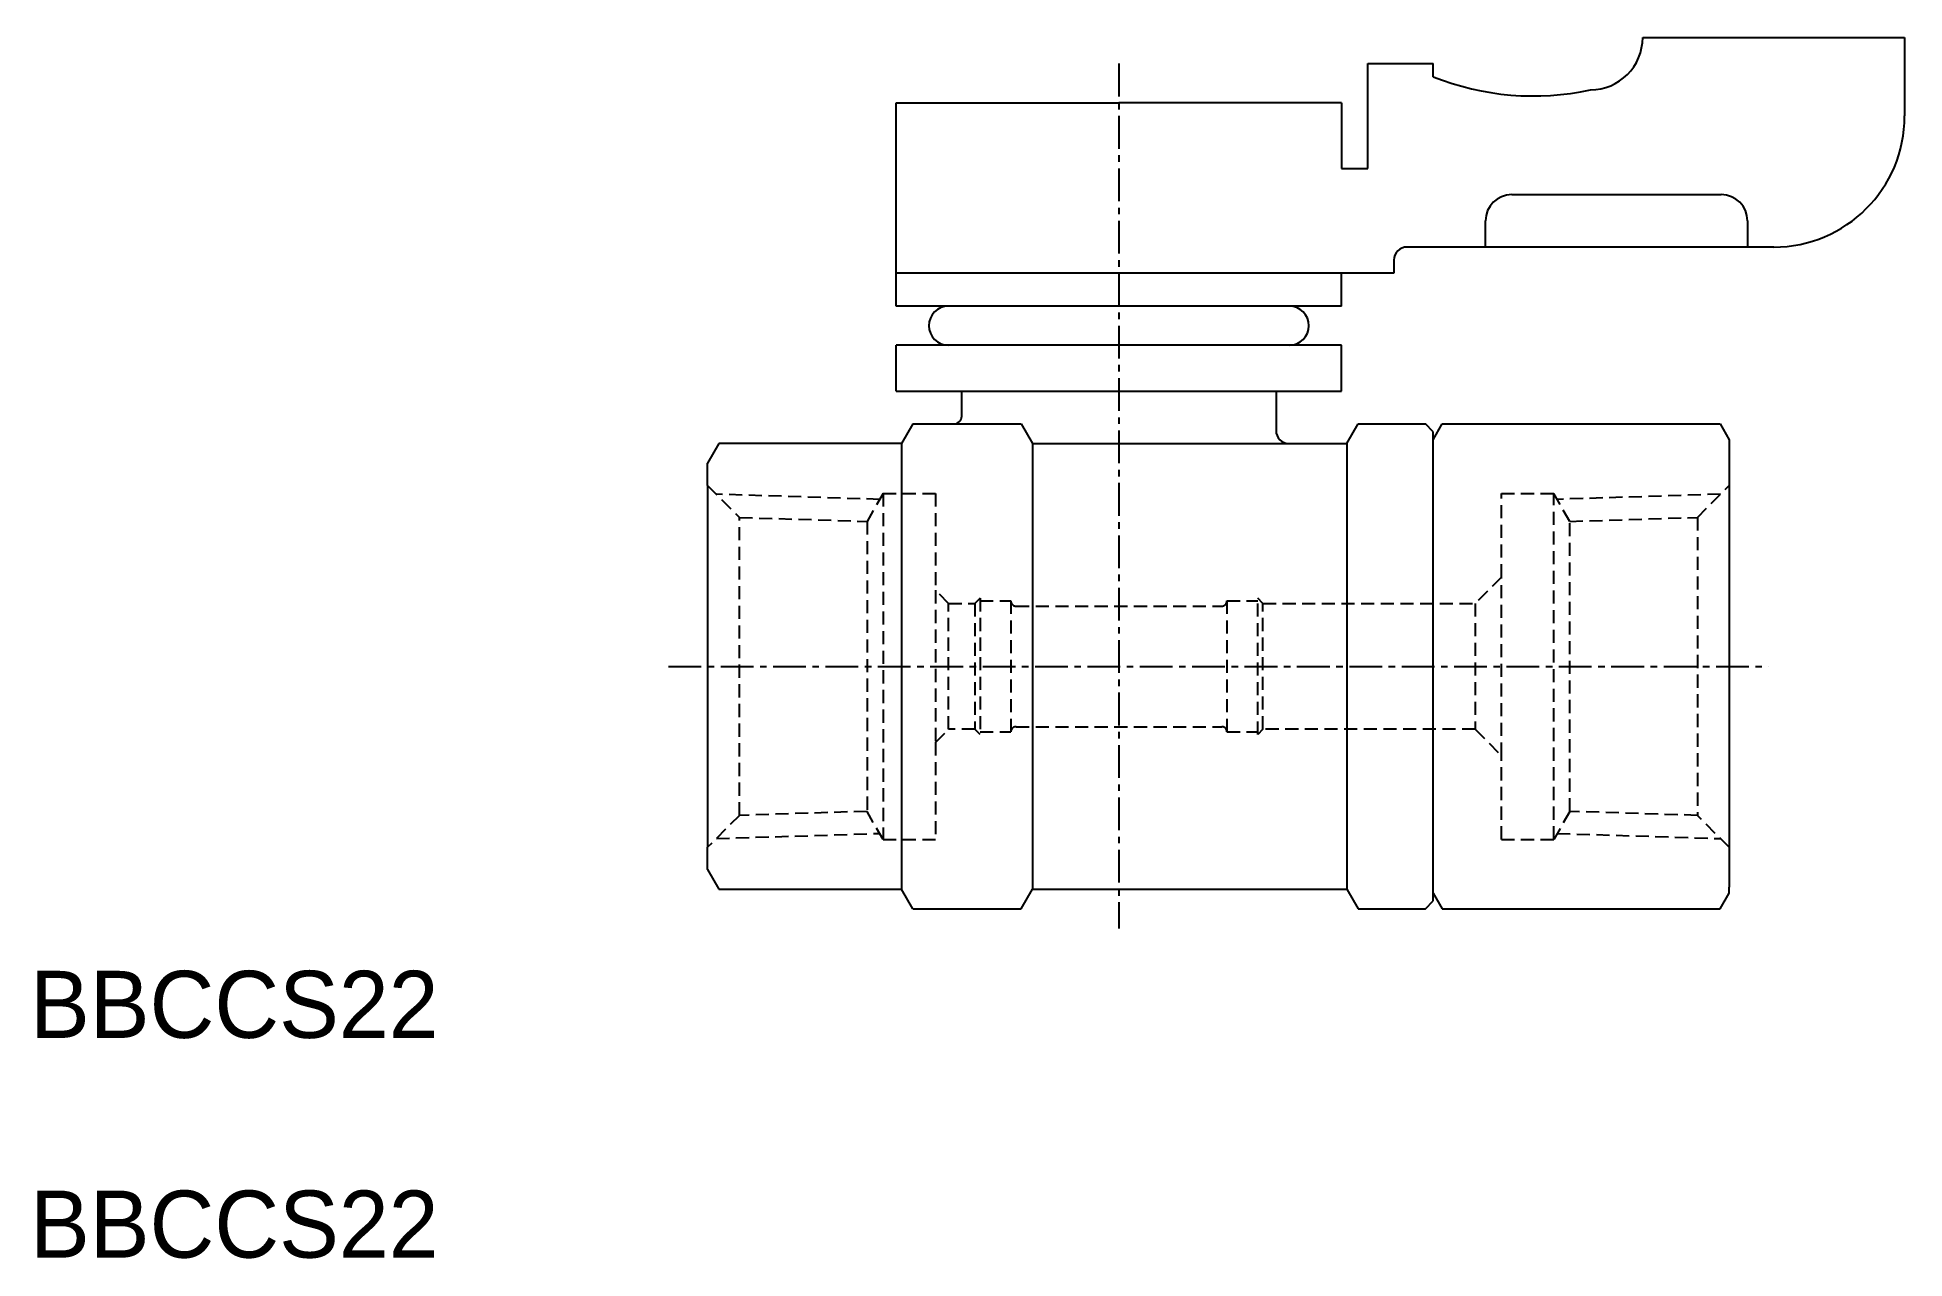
# Model space of a CAD drawing. Extents: x 98.3 to 169.6, y 107.4 to 154.
import ezdxf

# ---------------------------------------------------------------- set-up
doc = ezdxf.new("R2010")
doc.units = 0
doc.linetypes.add('CENTER', pattern=[2, 1.25, -0.25, 0.25, -0.25])
doc.linetypes.add('DASHED', pattern=[0.75, 0.5, -0.25])
doc.layers.get('0').update_dxf_attribs({"linetype": 'CONTINUOUS'})
doc.layers.add('CENTER', color=1, linetype='CENTER')

msp = doc.modelspace()

# ---------------------------------------------------------------- linework, layer by layer
at = {"color": 7, "linetype": 'CONTINUOUS'}
for p, q in [((159.565, 153.968), (169.565, 153.968)), ((169.565, 153.968), (169.565, 150.968)), ((149.065, 148.968), (149.065, 152.968)), ((149.065, 152.968), (151.565, 152.968)), ((151.565, 152.468), (151.565, 152.968)), ((131.065, 151.468), (139.565, 151.468)), ((131.065, 143.718), (131.065, 151.468)), ((148.065, 151.468), (139.565, 151.468)), ((148.065, 151.468), (148.065, 148.968)), ((148.065, 148.968), (149.065, 148.968)), ((154.565, 147.968), (162.565, 147.968)), ((153.565, 145.968), (153.565, 146.968)), ((163.565, 146.968), (163.565, 145.968)), ((150.065, 145.468), (150.065, 144.968)), ((164.565, 145.968), (150.565, 145.968)), ((150.065, 144.968), (131.065, 144.968)), ((148.065, 143.718), (148.065, 144.968)), ((148.065, 143.718), (131.065, 143.718)), ((148.065, 142.218), (131.065, 142.218)), ((131.065, 140.468), (131.065, 142.218)), ((148.065, 140.468), (148.065, 142.218)), ((131.065, 140.468), (148.065, 140.468)), ((133.565, 139.518), (133.565, 140.468)), ((145.565, 140.468), (145.565, 138.968)), ((131.698, 139.218), (131.265, 138.468)), ((131.698, 139.218), (135.832, 139.218)), ((135.832, 139.218), (136.265, 138.468)), ((148.267, 138.468), (148.7, 139.218)), ((148.7, 139.218), (151.267, 139.218)), ((151.567, 138.918), (151.267, 139.218)), ((151.567, 138.618), (151.913, 139.218)), ((151.913, 139.218), (162.521, 139.218)), ((162.521, 139.218), (162.867, 138.618)), ((124.298, 138.468), (123.865, 137.718)), ((131.265, 138.468), (124.298, 138.468)), ((131.265, 138.468), (131.265, 121.468)), ((136.265, 138.468), (148.267, 138.468)), ((136.265, 138.468), (136.265, 121.468)), ((148.267, 138.468), (148.268, 121.468)), ((151.567, 121.318), (151.567, 138.918)), ((162.867, 138.618), (162.867, 136.868)), ((123.865, 136.868), (123.865, 137.718)), ((123.865, 136.868), (123.865, 137.718)), ((123.865, 136.868), (123.865, 123.068)), ((162.867, 136.868), (162.867, 123.068)), ((123.865, 122.218), (123.865, 123.068)), ((162.867, 123.068), (162.867, 121.818)), ((123.865, 122.218), (124.298, 121.468)), ((151.567, 121.018), (151.567, 122.418)), ((124.298, 121.468), (131.265, 121.468)), ((131.698, 120.718), (131.265, 121.468)), ((135.832, 120.718), (136.265, 121.468)), ((136.265, 121.468), (148.268, 121.468)), ((148.268, 121.468), (148.701, 120.718)), ((151.567, 121.318), (151.913, 120.718)), ((162.521, 120.718), (162.867, 121.318)), ((162.867, 121.818), (162.867, 121.54)), ((162.867, 121.318), (162.867, 121.54)), ((131.698, 120.718), (135.832, 120.718)), ((148.701, 120.718), (151.267, 120.718)), ((151.267, 120.718), (151.567, 121.018)), ((151.913, 120.718), (162.521, 120.718))]:
    msp.add_line(p, q, dxfattribs=at)
at = {"color": 3, "linetype": 'DASHED'}
for p, q in [((123.865, 136.868), (125.081, 135.653)), ((130.435, 136.341), (124.197, 136.536)), ((130.565, 136.568), (129.949, 135.5)), ((130.565, 136.568), (130.565, 123.368)), ((130.565, 136.568), (132.565, 136.568)), ((132.565, 136.568), (132.565, 132.871)), ((154.167, 133.368), (154.167, 136.568)), ((154.167, 136.568), (156.167, 136.568)), ((156.167, 123.368), (156.167, 136.568)), ((156.783, 135.5), (156.167, 136.568)), ((162.535, 136.536), (156.298, 136.341)), ((161.651, 135.653), (162.867, 136.868)), ((125.081, 135.653), (129.949, 135.5)), ((125.081, 124.284), (125.081, 135.653)), ((129.949, 135.5), (129.949, 124.436)), ((156.783, 135.5), (161.651, 135.653)), ((156.783, 124.436), (156.783, 135.5)), ((161.651, 135.653), (161.651, 124.284)), ((154.167, 133.368), (153.167, 132.368)), ((154.167, 126.568), (154.167, 133.368)), ((132.565, 132.871), (132.565, 127.068)), ((133.066, 132.368), (132.565, 132.871)), ((133.066, 127.568), (133.066, 132.368)), ((133.066, 132.368), (134.065, 132.368)), ((134.265, 132.568), (134.065, 132.368)), ((134.065, 132.368), (134.065, 127.568)), ((134.265, 132.568), (134.265, 127.368)), ((134.265, 132.468), (135.44, 132.468)), ((135.44, 132.468), (135.44, 127.468)), ((135.64, 132.268), (143.49, 132.268)), ((143.69, 132.468), (144.865, 132.468)), ((143.69, 132.468), (143.69, 127.468)), ((144.865, 127.368), (144.865, 132.568)), ((145.065, 132.368), (144.865, 132.568)), ((145.065, 127.568), (145.065, 132.368)), ((145.065, 132.368), (153.167, 132.368)), ((153.167, 132.368), (153.167, 127.568)), ((135.64, 127.668), (143.49, 127.668)), ((132.565, 127.068), (133.066, 127.568)), ((132.565, 127.068), (132.565, 123.368)), ((134.065, 127.568), (133.066, 127.568)), ((134.265, 127.368), (134.065, 127.568)), ((134.265, 127.468), (135.44, 127.468)), ((143.69, 127.468), (144.865, 127.468)), ((145.065, 127.568), (144.865, 127.368)), ((153.167, 127.568), (145.065, 127.568)), ((153.167, 127.568), (154.167, 126.568)), ((154.167, 123.368), (154.167, 126.568)), ((125.081, 124.284), (123.865, 123.068)), ((129.949, 124.436), (125.081, 124.284)), ((130.565, 123.368), (129.949, 124.436)), ((156.783, 124.436), (156.167, 123.368)), ((161.651, 124.284), (156.783, 124.436)), ((162.867, 123.068), (161.651, 124.284)), ((124.197, 123.4), (130.435, 123.595)), ((130.565, 123.368), (132.565, 123.368)), ((154.167, 123.368), (156.167, 123.368)), ((156.298, 123.595), (162.535, 123.4))]:
    msp.add_line(p, q, dxfattribs=at)
at = {"color": 7, "linetype": 'CONTINUOUS'}
for centre, radius, start, end in [((157.565, 153.968), 2, 270, 0), ((155.378, 161.968), 10.236, 248.13363, 282.33909), ((164.565, 150.968), 5, 270, 0), ((154.565, 146.968), 1, 90, 180), ((162.565, 146.968), 1, 0, 90), ((150.565, 145.468), 0.5, 90, 180), ((133.058, 142.968), 0.75, 90, 270), ((146.073, 142.968), 0.75, 270, 90), ((133.265, 139.518), 0.3, 270, 0), ((146.065, 138.968), 0.5, 180, 270)]:
    msp.add_arc(centre, radius, start, end, dxfattribs=at)
at = {"color": 3, "linetype": 'DASHED'}
for centre, start, end in [((135.64, 132.468), 180, 270), ((143.49, 132.468), 270, 0), ((135.64, 127.468), 90, 180), ((143.49, 127.468), 0, 90)]:
    msp.add_arc(centre, 0.2, start, end, dxfattribs=at)
at = {"layer": 'CENTER', "color": 1, "linetype": 'CENTER'}
for p, q in [((139.565, 152.968), (139.565, 119.968)), ((122.365, 129.968), (164.367, 129.968))]:
    msp.add_line(p, q, dxfattribs=at)

# ---------------------------------------------------------------- texts
at = {"color": 7, "linetype": 'CONTINUOUS'}
for p in [(97.992, 115.793), (97.992, 107.408)]:
    msp.add_text('BBCCS22', height=2.5597, dxfattribs=at).set_placement(p)

doc.saveas('drawing.dxf')
